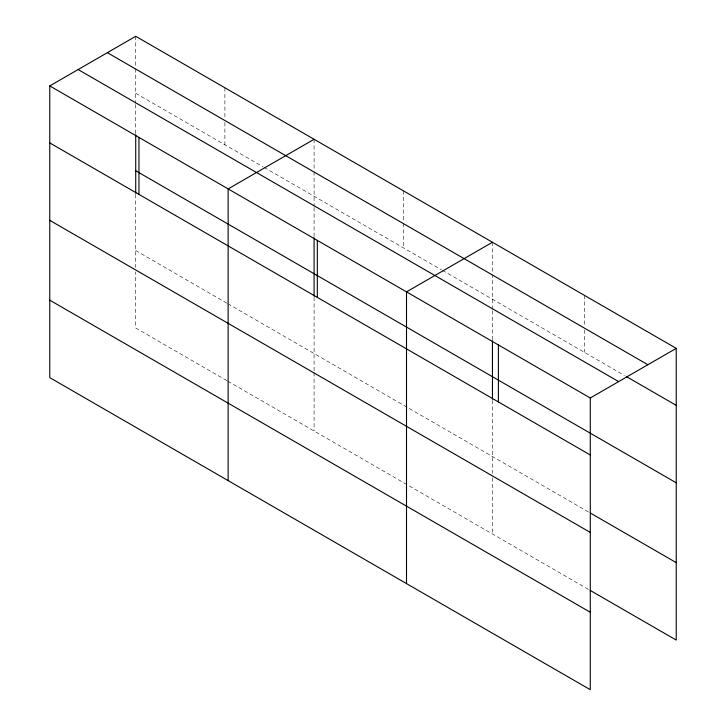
<?xml version="1.0" encoding="UTF-8"?>
<svg xmlns="http://www.w3.org/2000/svg" width="726" height="726" viewBox="0 0 726 726"><rect width="100%" height="100%" fill="white"/><g stroke="black" fill="none" stroke-linecap="round" stroke-linejoin="round"><path stroke-width="0.54" stroke-dasharray="3.63 2.72" d="M492.455 339.668L492.455 310.474M492.455 309.358L492.455 274.664M135.717 93.291L263.121 166.844M264.101 167.416L441.49 269.827M442.47 270.39L624.424 375.442M135.717 250.552L226.857 303.178M227.837 303.74L589.231 512.393M226.857 380.633L135.717 328.016L135.717 271.887M227.837 381.204L589.231 589.848M584.348 295.319L584.348 325.484M584.348 329.958L584.348 352.301M492.455 242.266L492.455 273.548M492.455 400.316L492.455 473.352M492.455 477.844L492.455 533.973M403.275 190.775L403.275 222.056M403.275 223.181L403.275 247.757M314.086 139.283L314.086 170.565M314.086 171.69L314.086 206.375M314.086 207.5L314.086 236.685M314.086 297.333L314.086 371.494M314.086 372.62L314.086 430.999M224.897 87.792L224.897 117.957M224.897 122.431L224.897 144.783M135.717 36.3L135.717 67.591M135.717 68.707L135.717 103.391M135.717 104.517L135.717 133.702M135.717 194.35L135.717 267.395"/><path stroke-width="1.09" d="M492.455 340.784L492.455 399.191M49.767 85.922L590.283 397.984L590.283 689.7L49.767 377.638L49.767 85.922L135.717 36.3L676.233 348.362L676.233 640.078L590.211 590.41M314.086 139.283L228.136 188.905L228.136 480.612M492.455 242.266L406.506 291.888L406.506 583.595M590.283 397.984L676.233 348.362M107.348 52.671L647.873 364.742M626.375 376.567L676.233 405.353M78.127 69.542L618.652 381.613M135.717 170.746L676.233 482.817M49.767 142.913L590.283 454.975M590.211 512.955L676.233 562.623M49.767 220.368L590.283 532.43M49.767 300.174L590.283 612.245M498.399 344.932L498.399 401.923M317.326 240.397L317.326 297.379M314.086 237.801L314.086 296.208M138.956 137.414L138.956 194.396M135.717 134.827L135.717 193.225"/></g></svg>
